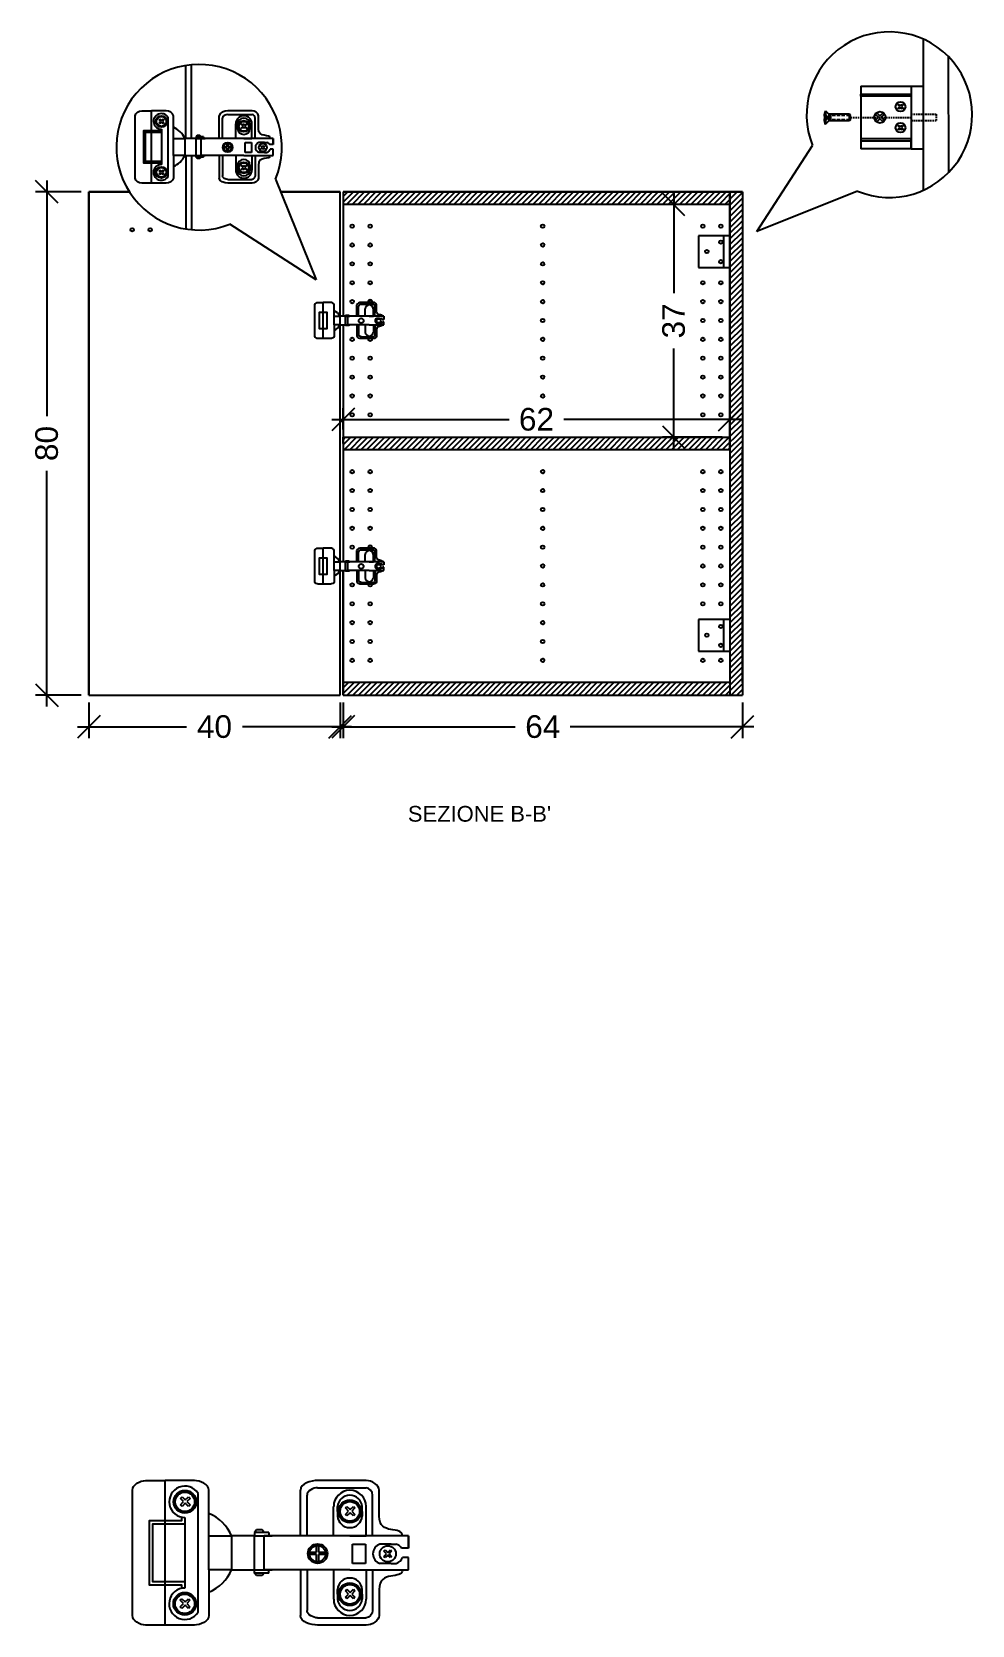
# Model space of a CAD drawing. Header units: millimetres. Extents: x 923 to 1322, y 1688 to 1967.
# Drawn here: x 1172.9 to 1322.4, y 1704.1 to 1957.5 of the extents above; entities that cross this region are included whole.
import ezdxf

# ---------------------------------------------------------------- set-up
doc = ezdxf.new("R2010")
doc.units = ezdxf.units.MM
doc.linetypes.add('HIDDEN', pattern=[0.375, 0.25, -0.125])
doc.linetypes.add('TRATTEGGIATO', pattern=[0.75, 0.5, -0.25])
for name, color, linetype in [('ARREDI', 1, 'Continuous'), ('CAMPITURE', 4, 'Continuous'), ('DETTAGLI', 9, 'Continuous'), ('QUOTE', 3, 'Continuous'), ('TRATTEGGIO', 5, 'HIDDEN'), ('VITI E CERNIERE', 8, 'Continuous')]:
    doc.layers.add(name, color=color, linetype=linetype)
doc.styles.add('ARIAL', font='arial.ttf')
doc.dimstyles.new('TICK_36', dxfattribs={"dimtxt": 3.6, "dimasz": 3.6, "dimexe": 1.8, "dimexo": 1.2, "dimgap": 1.8, "dimtad": 0, "dimdec": 0, "dimzin": 0, "dimdsep": 46, "dimtxsty": 'ARIAL', "dimblk": 'OBLIQUE', "dimcen": 1.8, "dimdle": 1.8, "dimclrd": 256, "dimclrt": 256, "dimadec": 0, "dimazin": 0, "dimtfac": 1, "dimtdec": 0, "dimtmove": 1, "dimatfit": 3, "dimldrblk": 'OPEN90', "dimfxl": 1, "dimtfill": 1, "dimtolj": 1, "dimtzin": 0, "dimarcsym": 0})

# ---------------------------------------------------------------- blocks, each defined once
blk = doc.blocks.new('_Oblique')
at = {"color": 0, "linetype": 'ByBlock', "lineweight": -2}
blk.add_line((-0.5, -0.5), (0.5, 0.5), dxfattribs=at)
blk = doc.blocks.new('*D144')
at = {"layer": 'Defpoints', "color": 0, "transparency": 16777216}
for p in [(1181.93, 1852.01), (1221.93, 1852.01), (1221.93, 1846.97)]:
    blk.add_point(p, dxfattribs=at)
at = {"layer": 'QUOTE', "color": 0, "lineweight": -2, "transparency": 16777216}
for p, q in [((1181.93, 1850.81), (1181.93, 1845.17)), ((1221.93, 1850.81), (1221.93, 1845.17))]:
    blk.add_line(p, q, dxfattribs=at)
at = {"layer": 'QUOTE', "lineweight": -2, "transparency": 16777216}
for p, q in [((1180.13, 1846.97), (1197.49, 1846.97)), ((1223.73, 1846.97), (1206.38, 1846.97))]:
    blk.add_line(p, q, dxfattribs=at)
at = {"layer": 'QUOTE', "lineweight": -2, "transparency": 16777216, "xscale": 3.6, "yscale": 3.6, "zscale": 3.6, "rotation": 180}
blk.add_blockref('_Oblique', (1181.93, 1846.97), dxfattribs=at)
at = {"layer": 'QUOTE', "lineweight": -2, "transparency": 16777216, "xscale": 3.6, "yscale": 3.6, "zscale": 3.6}
blk.add_blockref('_Oblique', (1221.93, 1846.97), dxfattribs=at)
at = {"layer": 'QUOTE', "transparency": 16777216, "insert": (1201.93, 1846.97), "char_height": 3.6, "attachment_point": 5, "style": 'ARIAL', "bg_fill": 3, "box_fill_scale": 1.1, "bg_fill_color": 256, "bg_fill_true_color": 13158600, "bg_fill_transparency": 0}
blk.add_mtext('\\A1;40', dxfattribs=at)
blk = doc.blocks.new('_Open90')
at = {"color": 0, "linetype": 'ByBlock', "lineweight": -2}
for p, q in [((0, 0), (-1, 0)), ((-0.5, 0.5), (0, 0)), ((0, 0), (-0.5, -0.5))]:
    blk.add_line(p, q, dxfattribs=at)
blk = doc.blocks.new('*D145')
at = {"layer": 'Defpoints', "color": 0, "transparency": 16777216}
for p in [(1222.4, 1852.01), (1285.9, 1852.01), (1285.9, 1846.97)]:
    blk.add_point(p, dxfattribs=at)
at = {"layer": 'QUOTE', "color": 0, "lineweight": -2, "transparency": 16777216}
for p, q in [((1222.4, 1850.81), (1222.4, 1845.17)), ((1285.9, 1850.81), (1285.9, 1845.17))]:
    blk.add_line(p, q, dxfattribs=at)
at = {"layer": 'QUOTE', "lineweight": -2, "transparency": 16777216}
for p, q in [((1220.6, 1846.97), (1249.77, 1846.97)), ((1287.7, 1846.97), (1258.53, 1846.97))]:
    blk.add_line(p, q, dxfattribs=at)
at = {"layer": 'QUOTE', "lineweight": -2, "transparency": 16777216, "xscale": 3.6, "yscale": 3.6, "zscale": 3.6, "rotation": 180}
blk.add_blockref('_Oblique', (1222.4, 1846.97), dxfattribs=at)
at = {"layer": 'QUOTE', "lineweight": -2, "transparency": 16777216, "xscale": 3.6, "yscale": 3.6, "zscale": 3.6}
blk.add_blockref('_Oblique', (1285.9, 1846.97), dxfattribs=at)
at = {"layer": 'QUOTE', "transparency": 16777216, "insert": (1254.15, 1846.97), "char_height": 3.6, "attachment_point": 5, "style": 'ARIAL', "bg_fill": 3, "box_fill_scale": 1.1, "bg_fill_color": 256, "bg_fill_true_color": 13158600, "bg_fill_transparency": 0}
blk.add_mtext('\\A1;64', dxfattribs=at)
blk = doc.blocks.new('*D146')
at = {"layer": 'Defpoints', "color": 0, "transparency": 16777216}
for p in [(1181.93, 1932.01), (1175.25, 1852.01), (1181.93, 1852.01)]:
    blk.add_point(p, dxfattribs=at)
at = {"layer": 'QUOTE', "lineweight": -2, "transparency": 16777216}
for p, q in [((1175.25, 1933.81), (1175.25, 1896.38)), ((1175.25, 1850.21), (1175.25, 1887.64))]:
    blk.add_line(p, q, dxfattribs=at)
at = {"layer": 'QUOTE', "color": 0, "lineweight": -2, "transparency": 16777216}
for p, q in [((1180.73, 1932.01), (1173.45, 1932.01)), ((1180.73, 1852.01), (1173.45, 1852.01))]:
    blk.add_line(p, q, dxfattribs=at)
at = {"layer": 'QUOTE', "lineweight": -2, "transparency": 16777216, "xscale": 3.6, "yscale": 3.6, "zscale": 3.6}
for p, rotation in [((1175.25, 1932.01), 90), ((1175.25, 1852.01), 270)]:
    blk.add_blockref('_Oblique', p, dxfattribs=dict(at, rotation=rotation))
at = {"layer": 'QUOTE', "transparency": 16777216, "insert": (1175.25, 1892.01), "char_height": 3.6, "attachment_point": 5, "rotation": 90, "style": 'ARIAL', "bg_fill": 3, "box_fill_scale": 1.1, "bg_fill_color": 256, "bg_fill_true_color": 13158600, "bg_fill_transparency": 0}
blk.add_mtext('\\A1;80', dxfattribs=at)
blk = doc.blocks.new('*D147')
at = {"layer": 'Defpoints', "color": 0, "transparency": 16777216}
for p in [(1283.9, 1895.84), (1222.4, 1893.01), (1283.9, 1893.01)]:
    blk.add_point(p, dxfattribs=at)
at = {"layer": 'QUOTE', "lineweight": -2, "transparency": 16777216}
for p, q in [((1220.6, 1895.84), (1248.78, 1895.84)), ((1285.7, 1895.84), (1257.52, 1895.84))]:
    blk.add_line(p, q, dxfattribs=at)
at = {"layer": 'QUOTE', "color": 0, "lineweight": -2, "transparency": 16777216}
for p, q in [((1222.4, 1894.21), (1222.4, 1897.64)), ((1283.9, 1894.21), (1283.9, 1897.64))]:
    blk.add_line(p, q, dxfattribs=at)
at = {"layer": 'QUOTE', "lineweight": -2, "transparency": 16777216, "xscale": 3.6, "yscale": 3.6, "zscale": 3.6, "rotation": 180}
blk.add_blockref('_Oblique', (1222.4, 1895.84), dxfattribs=at)
at = {"layer": 'QUOTE', "lineweight": -2, "transparency": 16777216, "xscale": 3.6, "yscale": 3.6, "zscale": 3.6}
blk.add_blockref('_Oblique', (1283.9, 1895.84), dxfattribs=at)
at = {"layer": 'QUOTE', "transparency": 16777216, "insert": (1253.15, 1895.84), "char_height": 3.6, "attachment_point": 5, "style": 'ARIAL', "bg_fill": 3, "box_fill_scale": 1.1, "bg_fill_color": 256, "bg_fill_true_color": 13158600, "bg_fill_transparency": 0}
blk.add_mtext('\\A1;62', dxfattribs=at)
blk = doc.blocks.new('*D148')
at = {"layer": 'Defpoints', "color": 0, "transparency": 16777216}
for p in [(1283.9, 1930.01), (1274.97, 1893.01), (1283.9, 1893.01)]:
    blk.add_point(p, dxfattribs=at)
at = {"layer": 'QUOTE', "lineweight": -2, "transparency": 16777216}
for p, q in [((1274.97, 1931.81), (1274.97, 1915.89)), ((1274.97, 1891.21), (1274.97, 1907.13))]:
    blk.add_line(p, q, dxfattribs=at)
at = {"layer": 'QUOTE', "color": 0, "lineweight": -2, "transparency": 16777216}
for p, q in [((1282.7, 1930.01), (1273.17, 1930.01)), ((1282.7, 1893.01), (1273.17, 1893.01))]:
    blk.add_line(p, q, dxfattribs=at)
at = {"layer": 'QUOTE', "lineweight": -2, "transparency": 16777216, "xscale": 3.6, "yscale": 3.6, "zscale": 3.6}
for p, rotation in [((1274.97, 1930.01), 90), ((1274.97, 1893.01), 270)]:
    blk.add_blockref('_Oblique', p, dxfattribs=dict(at, rotation=rotation))
at = {"layer": 'QUOTE', "transparency": 16777216, "insert": (1274.97, 1911.51), "char_height": 3.6, "attachment_point": 5, "rotation": 90, "style": 'ARIAL', "bg_fill": 3, "box_fill_scale": 1.1, "bg_fill_color": 256, "bg_fill_true_color": 13158600, "bg_fill_transparency": 0}
blk.add_mtext('\\A1;37', dxfattribs=at)

msp = doc.modelspace()

# ---------------------------------------------------------------- hatches: boundary and pattern name
at = {"layer": 'CAMPITURE'}
h = msp.add_hatch(dxfattribs=at)
h.set_pattern_fill('ANSI31', color=256, scale=0.2)
h.set_pattern_definition([(45, (341.41785, -114.43774), (-0.4490128, 0.4490128), [])])
h.paths.add_polyline_path([(1283.9, 1932.01), (1222.4, 1932.01), (1222.4, 1930.01), (1283.9, 1930.01)])
h.paths.add_polyline_path([(1285.9, 1932.01), (1283.9, 1932.01), (1283.9, 1891.01), (1283.9, 1852.01), (1285.9, 1852.01)])
h.paths.add_polyline_path([(1283.9, 1893.01), (1222.4, 1893.01), (1222.4, 1892.01), (1222.4, 1891.01), (1283.9, 1891.01)])
h.paths.add_polyline_path([(1283.9, 1854.01), (1222.4, 1854.01), (1222.4, 1852.01), (1283.9, 1852.01)])

# ---------------------------------------------------------------- linework, layer by layer
msp.add_line((1181.97, 1919.18), (1181.97, 1919.18))
at = {"layer": 'ARREDI'}
for p, q in [((1314.73, 1932.38), (1314.73, 1956.36)), ((1318.73, 1935.13), (1318.66, 1953.54)), ((1197.36, 1940.52), (1197.36, 1952.11)), ((1198.3, 1940.52), (1198.3, 1952.23)), ((1197.36, 1937.81), (1197.36, 1926.13)), ((1198.3, 1937.81), (1198.3, 1926.01)), ((1181.93, 1932.01), (1181.93, 1852.01)), ((1181.93, 1852.01), (1181.93, 1932.01)), ((1181.93, 1932.01), (1188.41, 1932.01)), ((1181.93, 1932.01), (1181.93, 1912.01)), ((1181.93, 1932.01), (1181.93, 1925.01)), ((1188.41, 1932.01), (1181.93, 1932.01)), ((1221.93, 1932.01), (1212.47, 1932.01)), ((1212.47, 1932.01), (1221.93, 1932.01)), ((1221.93, 1912.24), (1221.93, 1932.01)), ((1285.9, 1932.01), (1222.4, 1932.01)), ((1222.4, 1932.01), (1222.4, 1912.24)), ((1222.4, 1932.01), (1285.9, 1932.01)), ((1283.9, 1891.01), (1283.9, 1932.01)), ((1283.9, 1932.01), (1283.9, 1852.01)), ((1285.9, 1932.01), (1285.9, 1852.01)), ((1285.9, 1932.01), (1285.9, 1930.01)), ((1283.9, 1930.01), (1222.4, 1930.01)), ((1221.93, 1873.19), (1221.93, 1910.88)), ((1222.4, 1910.88), (1222.4, 1873.66)), ((1222.4, 1892.01), (1222.4, 1893.01)), ((1222.4, 1893.01), (1283.9, 1893.01)), ((1181.93, 1892.01), (1181.93, 1885.01)), ((1283.9, 1891.01), (1222.4, 1891.01)), ((1222.4, 1891.01), (1222.4, 1873.19)), ((1285.9, 1854.01), (1285.9, 1891.01)), ((1221.93, 1852.01), (1221.93, 1871.83)), ((1222.4, 1852.01), (1222.4, 1871.83)), ((1222.4, 1871.83), (1222.4, 1852.01)), ((1283.9, 1854.01), (1222.4, 1854.01)), ((1181.93, 1852.01), (1221.93, 1852.01)), ((1222.4, 1852.01), (1285.9, 1852.01))]:
    msp.add_line(p, q, dxfattribs=at)
for centre in [(1188.84, 1926), (1191.7, 1926), (1223.83, 1926.57), (1226.7, 1926.57), (1254.14, 1926.57), (1279.6, 1926.57), (1282.47, 1926.57), (1223.83, 1923.57), (1226.7, 1923.57), (1254.14, 1923.57), (1223.83, 1920.57), (1226.7, 1920.57), (1254.14, 1920.57), (1223.83, 1917.57), (1226.7, 1917.57), (1254.14, 1917.57), (1279.6, 1917.57), (1282.47, 1917.57), (1223.83, 1914.57), (1226.7, 1914.57), (1254.14, 1914.57), (1279.6, 1914.57), (1282.47, 1914.57), (1254.14, 1911.57), (1279.6, 1911.57), (1282.47, 1911.57), (1223.83, 1908.57), (1226.7, 1908.57), (1254.14, 1908.57), (1279.6, 1908.57), (1282.47, 1908.57), (1223.83, 1905.57), (1226.7, 1905.57), (1254.14, 1905.57), (1279.6, 1905.57), (1282.47, 1905.57), (1223.83, 1902.57), (1226.7, 1902.57), (1254.14, 1902.57), (1279.6, 1902.57), (1282.47, 1902.57), (1223.83, 1899.57), (1226.7, 1899.57), (1254.14, 1899.57), (1279.6, 1899.57), (1282.47, 1899.57), (1223.83, 1896.57), (1226.7, 1896.57), (1254.14, 1896.57), (1279.6, 1896.57), (1282.47, 1896.57), (1223.83, 1887.52), (1226.7, 1887.52), (1254.14, 1887.52), (1279.6, 1887.52), (1282.47, 1887.52), (1223.83, 1884.52), (1226.7, 1884.52), (1254.14, 1884.52), (1279.6, 1884.52), (1282.47, 1884.52), (1223.83, 1881.52), (1226.7, 1881.52), (1254.14, 1881.52), (1279.6, 1881.52), (1282.47, 1881.52), (1223.83, 1878.52), (1226.7, 1878.52), (1254.14, 1878.52), (1279.6, 1878.52), (1282.47, 1878.52), (1223.83, 1875.52), (1226.7, 1875.52), (1254.14, 1875.52), (1279.6, 1875.52), (1282.47, 1875.52), (1254.14, 1872.52), (1279.6, 1872.52), (1282.47, 1872.52), (1223.83, 1869.52), (1226.7, 1869.52), (1254.14, 1869.52), (1279.6, 1869.52), (1282.47, 1869.52), (1223.83, 1866.52), (1226.7, 1866.52), (1254.14, 1866.52), (1279.6, 1866.52), (1282.47, 1866.52), (1223.83, 1863.52), (1226.7, 1863.52), (1254.14, 1863.52), (1223.83, 1860.52), (1226.7, 1860.52), (1254.14, 1860.52), (1223.83, 1857.52), (1226.7, 1857.52), (1254.14, 1857.52), (1279.6, 1857.52), (1282.47, 1857.52)]:
    msp.add_circle(centre, 0.276, dxfattribs=at)
for centre in [(1226.7, 1914.57), (1226.7, 1914.57), (1226.7, 1875.52), (1226.7, 1875.52)]:
    msp.add_arc(centre, 0.276, 331.3899, 208.6101, dxfattribs=at)
at = {"layer": 'DETTAGLI'}
for p, q in [((1288.2, 1925.7), (1297.05, 1939.42)), ((1211.64, 1934.06), (1218.1, 1918.04)), ((1304.22, 1932.15), (1288.2, 1925.7)), ((1218.1, 1918.04), (1204.37, 1926.89))]:
    msp.add_line(p, q, dxfattribs=at)
for centre, start, end in [((1309.28, 1944.3), 247.3881, 201.7577), ((1199.49, 1939.12), 337.3881, 291.7577)]:
    msp.add_arc(centre, 13.17, start, end, dxfattribs=at)
at = {"layer": 'TRATTEGGIO'}
for p, q in [((1303.12, 1943.83), (1312.73, 1943.83)), ((1312.73, 1944.37), (1316.74, 1944.36)), ((1316.74, 1944.36), (1316.74, 1943.3)), ((1316.74, 1943.3), (1312.73, 1943.3))]:
    msp.add_line(p, q, dxfattribs=at)
at = {"layer": 'VITI E CERNIERE'}
for p, q in [((1304.73, 1948.86), (1312.73, 1948.86)), ((1304.73, 1948.86), (1304.73, 1938.86)), ((1312.73, 1948.86), (1312.73, 1938.86)), ((1312.73, 1948.86), (1312.73, 1947.26)), ((1312.73, 1948.86), (1314.73, 1948.86)), ((1304.73, 1947.26), (1304.73, 1947.56)), ((1304.73, 1947.56), (1312.73, 1947.56)), ((1312.73, 1947.26), (1304.73, 1947.26)), ((1310.7, 1945.84), (1310.82, 1945.97)), ((1310.82, 1945.97), (1311.08, 1945.71)), ((1311.08, 1945.71), (1311.33, 1945.97)), ((1311.33, 1945.97), (1311.46, 1945.84)), ((1189.31, 1934.19), (1189.31, 1944.14)), ((1190.36, 1944.92), (1191.91, 1944.92)), ((1194.24, 1944.92), (1191.91, 1944.92)), ((1191.91, 1933.42), (1191.91, 1944.92)), ((1193.13, 1943.49), (1193.25, 1943.62)), ((1193.38, 1943.24), (1193.13, 1943.49)), ((1193.25, 1943.62), (1193.51, 1943.37)), ((1193.51, 1943.37), (1193.77, 1943.62)), ((1193.89, 1943.49), (1193.64, 1943.24)), ((1193.77, 1943.62), (1193.89, 1943.49)), ((1194.54, 1934.45), (1194.54, 1943.89)), ((1195.39, 1940.52), (1195.39, 1944.14)), ((1202.68, 1940.52), (1202.68, 1944.14)), ((1203.2, 1940.52), (1203.2, 1943.75)), ((1207.91, 1944.92), (1204.04, 1944.92)), ((1204.04, 1944.33), (1207.91, 1944.33)), ((1208.41, 1940.52), (1208.41, 1943.75)), ((1208.93, 1942.07), (1208.93, 1944.14)), ((1307.09, 1944.34), (1307.32, 1944.56)), ((1307.54, 1943.89), (1307.09, 1944.34)), ((1307.09, 1943.44), (1307.54, 1943.89)), ((1307.32, 1943.21), (1307.09, 1943.44)), ((1307.32, 1944.56), (1307.77, 1944.11)), ((1307.77, 1943.66), (1307.32, 1943.21)), ((1307.77, 1944.11), (1308.22, 1944.56)), ((1308.22, 1943.21), (1307.77, 1943.66)), ((1308.45, 1944.34), (1308, 1943.89)), ((1308, 1943.89), (1308.45, 1943.44)), ((1308.22, 1944.56), (1308.45, 1944.34)), ((1308.45, 1943.44), (1308.22, 1943.21)), ((1310.95, 1945.58), (1310.7, 1945.84)), ((1310.7, 1945.33), (1310.95, 1945.58)), ((1310.82, 1945.2), (1310.7, 1945.33)), ((1311.08, 1945.46), (1310.82, 1945.2)), ((1311.33, 1945.2), (1311.08, 1945.46)), ((1311.46, 1945.84), (1311.21, 1945.58)), ((1311.21, 1945.58), (1311.46, 1945.33)), ((1311.46, 1945.33), (1311.33, 1945.2)), ((1193.13, 1942.98), (1193.38, 1943.24)), ((1193.25, 1942.85), (1193.13, 1942.98)), ((1193.51, 1943.11), (1193.25, 1942.85)), ((1193.49, 1941.97), (1193.48, 1936.37)), ((1193.77, 1942.85), (1193.51, 1943.11)), ((1193.64, 1943.24), (1193.89, 1942.98)), ((1193.89, 1942.98), (1193.77, 1942.85)), ((1199.18, 1940.98), (1199.01, 1940.78)), ((1199.62, 1940.98), (1199.18, 1940.98)), ((1199.79, 1940.78), (1199.62, 1940.98)), ((1205.31, 1940.52), (1205.31, 1942.85)), ((1205.62, 1942.46), (1205.62, 1942.85)), ((1205.62, 1942.46), (1205.62, 1942.07)), ((1206.25, 1942.73), (1206.37, 1942.86)), ((1206.5, 1942.48), (1206.25, 1942.73)), ((1206.25, 1942.22), (1206.5, 1942.48)), ((1206.37, 1942.1), (1206.25, 1942.22)), ((1206.37, 1942.86), (1206.63, 1942.61)), ((1206.63, 1942.35), (1206.37, 1942.1)), ((1206.63, 1942.61), (1206.89, 1942.86)), ((1206.89, 1942.1), (1206.63, 1942.35)), ((1207.01, 1942.73), (1206.76, 1942.48)), ((1206.76, 1942.48), (1207.01, 1942.22)), ((1206.89, 1942.86), (1207.01, 1942.73)), ((1207.01, 1942.22), (1206.89, 1942.1)), ((1207.59, 1942.46), (1207.59, 1942.85)), ((1207.59, 1942.46), (1207.59, 1942.07)), ((1207.9, 1940.52), (1207.9, 1942.85)), ((1310.7, 1942.5), (1310.82, 1942.63)), ((1310.95, 1942.24), (1310.7, 1942.5)), ((1310.7, 1941.99), (1310.95, 1942.24)), ((1310.82, 1941.86), (1310.7, 1941.99)), ((1310.82, 1942.63), (1311.08, 1942.37)), ((1311.08, 1942.12), (1310.82, 1941.86)), ((1311.08, 1942.37), (1311.33, 1942.63)), ((1311.33, 1941.86), (1311.08, 1942.12)), ((1311.46, 1942.5), (1311.21, 1942.24)), ((1311.21, 1942.24), (1311.46, 1941.99)), ((1311.33, 1942.63), (1311.46, 1942.5)), ((1311.46, 1941.99), (1311.33, 1941.86)), ((1195.39, 1937.81), (1195.39, 1940.52)), ((1195.39, 1940.52), (1197.2, 1940.52)), ((1199.01, 1940.52), (1197.2, 1940.52)), ((1197.2, 1940.52), (1197.2, 1937.81)), ((1200.17, 1940.78), (1199.01, 1940.78)), ((1199.01, 1940.78), (1199.01, 1940.52)), ((1199.01, 1940.52), (1200.43, 1940.52)), ((1199.01, 1937.81), (1199.01, 1940.52)), ((1211.26, 1940.52), (1199.79, 1940.52)), ((1199.79, 1937.81), (1199.79, 1940.52)), ((1200.17, 1940.78), (1200.17, 1940.52)), ((1203.27, 1939.2), (1203.27, 1939.2)), ((1203.27, 1939.02), (1203.27, 1939.02)), ((1203.4, 1939.2), (1203.94, 1939.2)), ((1203.94, 1939.02), (1203.4, 1939.02)), ((1203.94, 1939.87), (1203.94, 1939.88)), ((1203.94, 1939.2), (1203.94, 1939.75)), ((1203.94, 1938.47), (1203.94, 1939.02)), ((1204.12, 1939.88), (1204.12, 1939.87)), ((1204.12, 1939.75), (1204.12, 1939.2)), ((1204.12, 1939.2), (1204.68, 1939.2)), ((1204.12, 1939.02), (1204.12, 1938.47)), ((1204.68, 1939.02), (1204.12, 1939.02)), ((1204.81, 1939.2), (1204.81, 1939.2)), ((1206.6, 1940.52), (1207.9, 1940.52)), ((1206.81, 1938.31), (1206.81, 1939.86)), ((1206.81, 1939.86), (1207.84, 1939.86)), ((1207.84, 1938.31), (1206.81, 1938.31)), ((1207.84, 1939.86), (1207.84, 1938.31)), ((1209.9, 1939.86), (1208.99, 1939.86)), ((1209.9, 1938.31), (1208.99, 1938.31)), ((1209.31, 1939.29), (1209.42, 1939.4)), ((1209.52, 1939.09), (1209.31, 1939.29)), ((1209.31, 1938.88), (1209.52, 1939.09)), ((1209.42, 1938.78), (1209.31, 1938.88)), ((1209.42, 1939.4), (1209.62, 1939.19)), ((1209.62, 1938.99), (1209.42, 1938.78)), ((1209.62, 1939.19), (1209.83, 1939.4)), ((1209.83, 1938.78), (1209.62, 1938.99)), ((1209.93, 1939.29), (1209.72, 1939.09)), ((1209.72, 1939.09), (1209.93, 1938.88)), ((1209.83, 1939.4), (1209.93, 1939.29)), ((1209.93, 1938.88), (1209.83, 1938.78)), ((1209.9, 1939.86), (1210.29, 1939.86)), ((1209.9, 1938.31), (1210.29, 1938.31)), ((1211.26, 1939.54), (1210.71, 1939.54)), ((1211.26, 1938.79), (1210.79, 1938.79)), ((1211.26, 1939.54), (1211.26, 1940.52)), ((1211.26, 1940.52), (1211.26, 1939.54)), ((1211.26, 1937.81), (1211.26, 1938.79)), ((1211.26, 1937.81), (1211.26, 1938.79)), ((1312.73, 1940.46), (1304.73, 1940.46)), ((1304.73, 1940.46), (1304.73, 1940.16)), ((1304.73, 1940.16), (1312.73, 1940.16)), ((1312.73, 1938.86), (1304.73, 1938.86)), ((1312.73, 1938.86), (1312.73, 1940.46)), ((1312.73, 1938.86), (1314.73, 1938.86)), ((1197.2, 1937.81), (1195.39, 1937.81)), ((1195.39, 1937.81), (1195.39, 1934.19)), ((1197.2, 1937.81), (1199.01, 1937.81)), ((1199.01, 1937.55), (1199.01, 1937.81)), ((1199.01, 1937.81), (1200.43, 1937.81)), ((1199.18, 1937.35), (1199.01, 1937.55)), ((1200.17, 1937.55), (1199.01, 1937.55)), ((1199.62, 1937.35), (1199.18, 1937.35)), ((1199.79, 1937.55), (1199.62, 1937.35)), ((1206.6, 1937.81), (1199.79, 1937.81)), ((1200.17, 1937.55), (1200.17, 1937.81)), ((1202.68, 1937.81), (1202.68, 1934.19)), ((1203.2, 1937.81), (1202.68, 1937.81)), ((1203.2, 1937.81), (1203.2, 1934.58)), ((1206.6, 1937.81), (1205.31, 1937.81)), ((1205.31, 1937.81), (1205.31, 1935.48)), ((1205.62, 1935.87), (1205.62, 1936.26)), ((1205.62, 1935.87), (1205.62, 1935.48)), ((1206.25, 1936.14), (1206.37, 1936.27)), ((1206.5, 1935.89), (1206.25, 1936.14)), ((1206.25, 1935.63), (1206.5, 1935.89)), ((1206.37, 1936.27), (1206.63, 1936.02)), ((1206.63, 1935.76), (1206.37, 1935.51)), ((1206.6, 1937.81), (1211.26, 1937.81)), ((1206.6, 1937.81), (1207.9, 1937.81)), ((1206.63, 1936.02), (1206.89, 1936.27)), ((1206.89, 1935.51), (1206.63, 1935.76)), ((1207.01, 1936.14), (1206.76, 1935.89)), ((1206.76, 1935.89), (1207.01, 1935.63)), ((1206.89, 1936.27), (1207.01, 1936.14)), ((1207.59, 1935.87), (1207.59, 1936.26)), ((1207.59, 1935.87), (1207.59, 1935.48)), ((1207.9, 1937.81), (1208.93, 1937.81)), ((1207.9, 1937.81), (1207.9, 1935.48)), ((1208.41, 1937.81), (1208.41, 1934.58)), ((1208.93, 1936.26), (1208.93, 1934.19)), ((1191.91, 1933.42), (1190.36, 1933.42)), ((1194.24, 1933.42), (1191.91, 1933.42)), ((1193.12, 1935.39), (1193.25, 1935.52)), ((1193.38, 1935.13), (1193.12, 1935.39)), ((1193.12, 1934.88), (1193.38, 1935.13)), ((1193.25, 1934.75), (1193.12, 1934.88)), ((1193.25, 1935.52), (1193.5, 1935.26)), ((1193.5, 1935.01), (1193.25, 1934.75)), ((1193.5, 1935.26), (1193.76, 1935.52)), ((1193.76, 1934.75), (1193.5, 1935.01)), ((1193.89, 1935.39), (1193.63, 1935.13)), ((1193.63, 1935.13), (1193.89, 1934.88)), ((1193.76, 1935.52), (1193.89, 1935.39)), ((1193.89, 1934.88), (1193.76, 1934.75)), ((1204.04, 1934), (1207.91, 1934)), ((1207.91, 1933.42), (1204.04, 1933.42)), ((1206.37, 1935.51), (1206.25, 1935.63)), ((1207.01, 1935.63), (1206.89, 1935.51)), ((1283.9, 1925.01), (1278.9, 1925.01)), ((1278.9, 1925.01), (1278.9, 1920.01)), ((1283.9, 1925.01), (1278.9, 1925.01)), ((1278.9, 1925.01), (1278.9, 1920.01)), ((1283.9, 1925.01), (1282.9, 1925.01)), ((1282.9, 1925.01), (1282.9, 1920.01)), ((1278.9, 1920.01), (1283.9, 1920.01)), ((1278.9, 1920.01), (1283.9, 1920.01)), ((1217.9, 1909.07), (1217.9, 1914.05)), ((1218.43, 1914.44), (1219.2, 1914.44)), ((1220.37, 1914.44), (1219.2, 1914.44)), ((1219.2, 1908.69), (1219.2, 1914.44)), ((1220.95, 1912.24), (1220.95, 1914.05)), ((1224.59, 1912.24), (1224.59, 1914.05)), ((1224.85, 1912.24), (1224.85, 1913.85)), ((1227.21, 1914.44), (1225.27, 1914.44)), ((1225.27, 1914.14), (1227.21, 1914.14)), ((1225.91, 1912.24), (1225.91, 1913.4)), ((1227.2, 1912.24), (1227.2, 1913.4)), ((1227.46, 1912.24), (1227.46, 1913.85)), ((1227.72, 1913.01), (1227.72, 1914.05)), ((1220.95, 1910.88), (1220.95, 1912.24)), ((1220.95, 1912.24), (1221.85, 1912.24)), ((1221.85, 1910.88), (1220.95, 1910.88)), ((1220.95, 1910.88), (1220.95, 1909.07)), ((1222.76, 1912.24), (1221.85, 1912.24)), ((1221.85, 1912.24), (1221.85, 1910.88)), ((1221.85, 1910.88), (1222.76, 1910.88)), ((1223.34, 1912.37), (1222.76, 1912.37)), ((1222.76, 1912.37), (1222.76, 1912.24)), ((1222.76, 1912.24), (1223.47, 1912.24)), ((1222.76, 1910.88), (1222.76, 1912.24)), ((1222.76, 1910.88), (1223.47, 1910.88)), ((1222.76, 1910.75), (1222.76, 1910.88)), ((1223.34, 1910.75), (1222.76, 1910.75)), ((1228.88, 1912.24), (1223.14, 1912.24)), ((1223.14, 1910.88), (1223.14, 1912.24)), ((1226.55, 1910.88), (1223.14, 1910.88)), ((1223.34, 1912.37), (1223.34, 1912.24)), ((1223.34, 1910.75), (1223.34, 1910.88)), ((1224.85, 1910.88), (1224.59, 1910.88)), ((1224.59, 1910.88), (1224.59, 1909.07)), ((1224.85, 1910.88), (1224.85, 1909.27)), ((1224.88, 1911.58), (1224.89, 1911.58)), ((1224.88, 1911.49), (1224.88, 1911.49)), ((1225.22, 1911.91), (1225.22, 1911.92)), ((1225.31, 1911.92), (1225.31, 1911.91)), ((1225.65, 1911.58), (1225.66, 1911.58)), ((1226.55, 1910.88), (1225.91, 1910.88)), ((1225.91, 1910.88), (1225.91, 1909.72)), ((1226.55, 1912.24), (1227.2, 1912.24)), ((1226.55, 1910.88), (1228.88, 1910.88)), ((1226.55, 1910.88), (1227.2, 1910.88)), ((1227.2, 1910.88), (1227.2, 1909.72)), ((1227.2, 1910.88), (1227.72, 1910.88)), ((1227.46, 1910.88), (1227.46, 1909.27)), ((1228.2, 1911.91), (1227.75, 1911.91)), ((1228.2, 1911.13), (1227.75, 1911.13)), ((1228.2, 1911.91), (1228.39, 1911.91)), ((1228.2, 1911.13), (1228.39, 1911.13)), ((1228.88, 1911.75), (1228.6, 1911.75)), ((1228.88, 1911.37), (1228.64, 1911.37)), ((1228.88, 1912.24), (1228.88, 1911.75)), ((1228.88, 1911.75), (1228.88, 1912.24)), ((1228.88, 1910.88), (1228.88, 1911.37)), ((1228.88, 1910.88), (1228.88, 1911.37)), ((1219.2, 1908.69), (1218.43, 1908.69)), ((1220.37, 1908.69), (1219.2, 1908.69)), ((1225.27, 1908.98), (1227.21, 1908.98)), ((1227.21, 1908.69), (1225.27, 1908.69)), ((1227.72, 1910.11), (1227.72, 1909.07)), ((1217.9, 1870.02), (1217.9, 1875)), ((1218.43, 1875.39), (1219.2, 1875.39)), ((1220.37, 1875.39), (1219.2, 1875.39)), ((1219.2, 1869.64), (1219.2, 1875.39)), ((1220.95, 1873.19), (1220.95, 1875)), ((1224.59, 1873.19), (1224.59, 1875)), ((1227.21, 1875.39), (1225.27, 1875.39)), ((1225.27, 1875.09), (1227.21, 1875.09)), ((1227.72, 1873.96), (1227.72, 1875)), ((1220.95, 1871.83), (1220.95, 1873.19)), ((1220.95, 1873.19), (1221.85, 1873.19)), ((1222.76, 1873.19), (1221.85, 1873.19)), ((1221.85, 1873.19), (1221.85, 1871.83)), ((1223.34, 1873.32), (1222.76, 1873.32)), ((1222.76, 1873.32), (1222.76, 1873.19)), ((1222.76, 1873.19), (1223.47, 1873.19)), ((1222.76, 1871.83), (1222.76, 1873.19)), ((1228.88, 1873.19), (1223.14, 1873.19)), ((1223.14, 1871.83), (1223.14, 1873.19)), ((1223.34, 1873.32), (1223.34, 1873.19)), ((1224.85, 1873.19), (1224.85, 1874.8)), ((1224.88, 1872.53), (1224.89, 1872.53)), ((1224.88, 1872.44), (1224.88, 1872.44)), ((1225.22, 1872.86), (1225.22, 1872.87)), ((1225.31, 1872.87), (1225.31, 1872.86)), ((1225.65, 1872.53), (1225.66, 1872.53)), ((1225.91, 1873.19), (1225.91, 1874.35)), ((1226.55, 1873.19), (1227.2, 1873.19)), ((1227.2, 1873.19), (1227.2, 1874.35)), ((1227.46, 1873.19), (1227.46, 1874.8)), ((1228.2, 1872.86), (1227.75, 1872.86)), ((1228.2, 1872.86), (1228.39, 1872.86)), ((1228.88, 1872.7), (1228.6, 1872.7)), ((1228.88, 1873.19), (1228.88, 1872.7)), ((1228.88, 1872.7), (1228.88, 1873.19)), ((1221.85, 1871.83), (1220.95, 1871.83)), ((1220.95, 1871.83), (1220.95, 1870.02)), ((1221.85, 1871.83), (1222.76, 1871.83)), ((1222.76, 1871.83), (1223.47, 1871.83)), ((1222.76, 1871.7), (1222.76, 1871.83)), ((1223.34, 1871.7), (1222.76, 1871.7)), ((1226.55, 1871.83), (1223.14, 1871.83)), ((1223.34, 1871.7), (1223.34, 1871.83)), ((1224.85, 1871.83), (1224.59, 1871.83)), ((1224.59, 1871.83), (1224.59, 1870.02)), ((1224.85, 1871.83), (1224.85, 1870.22)), ((1225.27, 1869.93), (1227.21, 1869.93)), ((1226.55, 1871.83), (1225.91, 1871.83)), ((1225.91, 1871.83), (1225.91, 1870.67)), ((1226.55, 1871.83), (1228.88, 1871.83)), ((1226.55, 1871.83), (1227.2, 1871.83)), ((1227.2, 1871.83), (1227.2, 1870.67)), ((1227.2, 1871.83), (1227.72, 1871.83)), ((1227.46, 1871.83), (1227.46, 1870.22)), ((1227.72, 1871.06), (1227.72, 1870.02)), ((1228.2, 1872.08), (1227.75, 1872.08)), ((1228.2, 1872.08), (1228.39, 1872.08)), ((1228.88, 1872.32), (1228.64, 1872.32)), ((1228.88, 1871.83), (1228.88, 1872.32)), ((1228.88, 1871.83), (1228.88, 1872.32)), ((1219.2, 1869.64), (1218.43, 1869.64)), ((1220.37, 1869.64), (1219.2, 1869.64)), ((1227.21, 1869.64), (1225.27, 1869.64)), ((1283.9, 1864.01), (1278.9, 1864.01)), ((1278.9, 1864.01), (1278.9, 1859.01)), ((1283.9, 1864.01), (1282.9, 1864.01)), ((1282.9, 1864.01), (1282.9, 1859.01)), ((1278.9, 1859.01), (1283.9, 1859.01)), ((1188.87, 1705.65), (1188.87, 1725.55)), ((1190.98, 1727.1), (1194.08, 1727.1)), ((1198.73, 1727.1), (1194.08, 1727.1)), ((1194.08, 1704.1), (1194.08, 1727.1)), ((1201.04, 1718.31), (1201.04, 1725.55)), ((1215.61, 1718.31), (1215.61, 1725.55)), ((1226.08, 1727.1), (1218.34, 1727.1)), ((1218.34, 1725.94), (1226.08, 1725.94)), ((1228.12, 1721.41), (1228.12, 1725.55)), ((1196.51, 1724.25), (1196.77, 1724.51)), ((1197.02, 1723.74), (1196.51, 1724.25)), ((1196.51, 1723.23), (1197.02, 1723.74)), ((1196.77, 1722.97), (1196.51, 1723.23)), ((1196.77, 1724.51), (1197.28, 1724)), ((1197.28, 1723.49), (1196.77, 1722.97)), ((1197.28, 1724), (1197.79, 1724.51)), ((1197.79, 1722.97), (1197.28, 1723.49)), ((1198.05, 1724.25), (1197.53, 1723.74)), ((1197.53, 1723.74), (1198.05, 1723.23)), ((1197.79, 1724.51), (1198.05, 1724.25)), ((1198.05, 1723.23), (1197.79, 1722.97)), ((1199.34, 1706.17), (1199.34, 1725.04)), ((1216.65, 1718.31), (1216.65, 1724.77)), ((1220.88, 1718.31), (1220.88, 1722.96)), ((1221.5, 1722.19), (1221.5, 1722.96)), ((1222.75, 1722.74), (1223.01, 1722.99)), ((1223.01, 1722.99), (1223.52, 1722.48)), ((1223.52, 1722.48), (1224.03, 1722.99)), ((1224.03, 1722.99), (1224.28, 1722.74)), ((1225.43, 1722.19), (1225.43, 1722.96)), ((1226.05, 1718.31), (1226.05, 1722.96)), ((1227.08, 1718.31), (1227.08, 1724.77)), ((1197.23, 1721.21), (1197.21, 1710)), ((1221.5, 1722.19), (1221.5, 1721.41)), ((1223.26, 1722.23), (1222.75, 1722.74)), ((1222.75, 1721.71), (1223.26, 1722.23)), ((1223.01, 1721.46), (1222.75, 1721.71)), ((1223.52, 1721.97), (1223.01, 1721.46)), ((1224.03, 1721.46), (1223.52, 1721.97)), ((1224.28, 1722.74), (1223.77, 1722.23)), ((1223.77, 1722.23), (1224.28, 1721.71)), ((1224.28, 1721.71), (1224.03, 1721.46)), ((1225.43, 1722.19), (1225.43, 1721.41)), ((1201.04, 1712.89), (1201.04, 1718.31)), ((1201.04, 1718.31), (1204.66, 1718.31)), ((1208.28, 1718.31), (1204.66, 1718.31)), ((1204.66, 1718.31), (1204.66, 1712.89)), ((1208.61, 1719.23), (1208.28, 1718.83)), ((1210.6, 1718.83), (1208.28, 1718.83)), ((1208.28, 1718.83), (1208.28, 1718.31)), ((1208.28, 1718.31), (1211.12, 1718.31)), ((1208.28, 1712.89), (1208.28, 1718.31)), ((1209.5, 1719.23), (1208.61, 1719.23)), ((1209.83, 1718.83), (1209.5, 1719.23)), ((1232.77, 1718.31), (1209.83, 1718.31)), ((1209.83, 1712.89), (1209.83, 1718.31)), ((1210.6, 1718.83), (1210.6, 1718.31)), ((1223.47, 1718.31), (1226.05, 1718.31)), ((1232.77, 1716.35), (1232.77, 1718.31)), ((1232.77, 1718.31), (1232.77, 1716.35)), ((1216.8, 1715.32), (1216.79, 1715.32)), ((1216.8, 1715.68), (1216.8, 1715.68)), ((1218.14, 1715.32), (1217.05, 1715.32)), ((1217.06, 1715.68), (1218.14, 1715.68)), ((1218.14, 1717.01), (1218.14, 1717.02)), ((1218.14, 1715.68), (1218.14, 1716.76)), ((1218.14, 1714.2), (1218.14, 1715.32)), ((1218.5, 1717.02), (1218.5, 1717.01)), ((1218.5, 1716.76), (1218.5, 1715.68)), ((1218.5, 1715.68), (1219.61, 1715.68)), ((1218.5, 1715.32), (1218.5, 1714.2)), ((1219.62, 1715.32), (1218.5, 1715.32)), ((1219.87, 1715.68), (1219.88, 1715.68)), ((1223.88, 1713.89), (1223.88, 1717)), ((1223.88, 1717), (1225.95, 1717)), ((1225.95, 1717), (1225.95, 1713.89)), ((1230.06, 1717), (1228.25, 1717)), ((1228.88, 1715.85), (1229.09, 1716.06)), ((1229.29, 1715.44), (1228.88, 1715.85)), ((1228.88, 1715.04), (1229.29, 1715.44)), ((1229.09, 1716.06), (1229.5, 1715.65)), ((1229.5, 1715.65), (1229.91, 1716.06)), ((1230.11, 1715.85), (1229.7, 1715.44)), ((1229.7, 1715.44), (1230.11, 1715.04)), ((1229.91, 1716.06), (1230.11, 1715.85)), ((1230.06, 1717), (1230.83, 1717)), ((1232.77, 1716.35), (1231.67, 1716.35)), ((1204.66, 1712.89), (1201.04, 1712.89)), ((1201.04, 1712.89), (1201.04, 1705.65)), ((1204.66, 1712.89), (1208.28, 1712.89)), ((1208.28, 1712.37), (1208.28, 1712.89)), ((1208.28, 1712.89), (1211.12, 1712.89)), ((1223.47, 1712.89), (1209.83, 1712.89)), ((1210.6, 1712.37), (1210.6, 1712.89)), ((1215.61, 1712.89), (1215.61, 1705.65)), ((1216.65, 1712.89), (1215.61, 1712.89)), ((1216.65, 1712.89), (1216.65, 1706.43)), ((1223.47, 1712.89), (1220.88, 1712.89)), ((1220.88, 1712.89), (1220.88, 1708.23)), ((1223.47, 1712.89), (1232.77, 1712.89)), ((1223.47, 1712.89), (1226.05, 1712.89)), ((1225.95, 1713.89), (1223.88, 1713.89)), ((1226.05, 1712.89), (1228.12, 1712.89)), ((1226.05, 1712.89), (1226.05, 1708.23)), ((1227.08, 1712.89), (1227.08, 1706.43)), ((1230.06, 1713.89), (1228.25, 1713.89)), ((1229.09, 1714.83), (1228.88, 1715.04)), ((1229.5, 1715.24), (1229.09, 1714.83)), ((1229.91, 1714.83), (1229.5, 1715.24)), ((1230.11, 1715.04), (1229.91, 1714.83)), ((1230.06, 1713.89), (1230.83, 1713.89)), ((1232.77, 1714.85), (1231.83, 1714.85)), ((1232.77, 1712.89), (1232.77, 1714.85)), ((1232.77, 1712.89), (1232.77, 1714.85)), ((1208.61, 1711.97), (1208.28, 1712.37)), ((1210.6, 1712.37), (1208.28, 1712.37)), ((1209.5, 1711.97), (1208.61, 1711.97)), ((1209.83, 1712.37), (1209.5, 1711.97)), ((1196.5, 1708.05), (1196.75, 1708.3)), ((1197.01, 1707.54), (1196.5, 1708.05)), ((1196.75, 1708.3), (1197.26, 1707.79)), ((1197.26, 1707.79), (1197.78, 1708.3)), ((1198.03, 1708.05), (1197.52, 1707.54)), ((1197.78, 1708.3), (1198.03, 1708.05)), ((1221.5, 1709.01), (1221.5, 1709.78)), ((1221.5, 1709.01), (1221.5, 1708.23)), ((1222.75, 1709.56), (1223.01, 1709.81)), ((1223.26, 1709.05), (1222.75, 1709.56)), ((1222.75, 1708.53), (1223.26, 1709.05)), ((1223.01, 1708.28), (1222.75, 1708.53)), ((1223.01, 1709.81), (1223.52, 1709.3)), ((1223.52, 1708.79), (1223.01, 1708.28)), ((1223.52, 1709.3), (1224.03, 1709.81)), ((1224.03, 1708.28), (1223.52, 1708.79)), ((1224.28, 1709.56), (1223.77, 1709.05)), ((1223.77, 1709.05), (1224.28, 1708.53)), ((1224.03, 1709.81), (1224.28, 1709.56)), ((1224.28, 1708.53), (1224.03, 1708.28)), ((1225.43, 1709.01), (1225.43, 1709.78)), ((1225.43, 1709.01), (1225.43, 1708.23)), ((1228.12, 1709.78), (1228.12, 1705.65)), ((1196.5, 1707.03), (1197.01, 1707.54)), ((1196.75, 1706.77), (1196.5, 1707.03)), ((1197.26, 1707.28), (1196.75, 1706.77)), ((1197.78, 1706.77), (1197.26, 1707.28)), ((1197.52, 1707.54), (1198.03, 1707.03)), ((1198.03, 1707.03), (1197.78, 1706.77)), ((1218.34, 1705.26), (1226.08, 1705.26)), ((1194.08, 1704.1), (1190.98, 1704.1)), ((1198.73, 1704.1), (1194.08, 1704.1)), ((1226.08, 1704.1), (1218.34, 1704.1))]:
    msp.add_line(p, q, dxfattribs=at)
at = {"layer": 'VITI E CERNIERE', "color": 0, "linetype": 'Continuous'}
for p, q in [((1298.9, 1944.04), (1298.96, 1944.04)), ((1298.9, 1943.62), (1298.96, 1943.62)), ((1298.96, 1944.04), (1298.96, 1943.62)), ((1299.1, 1944.89), (1299.1, 1942.77)), ((1299.1, 1944.89), (1299.63, 1944.36)), ((1302.94, 1944.36), (1299.63, 1944.36)), ((1299.63, 1944.36), (1299.63, 1943.3)), ((1299.95, 1943.3), (1299.95, 1944.36)), ((1302.94, 1943.3), (1302.94, 1944.36)), ((1303.12, 1944.18), (1302.94, 1944.36)), ((1303.12, 1943.47), (1302.94, 1943.3)), ((1303.12, 1943.47), (1303.12, 1944.18)), ((1299.1, 1942.77), (1299.63, 1943.3)), ((1302.94, 1943.3), (1299.63, 1943.3))]:
    msp.add_line(p, q, dxfattribs=at)
at = {"layer": 'VITI E CERNIERE', "color": 0, "linetype": 'TRATTEGGIATO'}
for p, q in [((1299.41, 1944.04), (1298.95, 1944.42)), ((1299.41, 1944.04), (1298.95, 1944.04)), ((1299.41, 1943.62), (1298.95, 1943.62)), ((1299.41, 1943.62), (1298.95, 1943.24)), ((1299.41, 1944.04), (1299.41, 1943.62)), ((1302.94, 1944.18), (1299.95, 1944.18)), ((1302.94, 1943.47), (1299.95, 1943.47))]:
    msp.add_line(p, q, dxfattribs=at)
at = {"layer": 'VITI E CERNIERE'}
for points in [[(1193.23, 1941.97), (1193.23, 1941.71), (1190.64, 1941.71), (1190.64, 1936.63), (1193.22, 1936.63), (1193.22, 1936.37)], [(1193.49, 1941.97), (1193.49, 1941.45), (1190.9, 1941.45), (1190.9, 1936.89), (1193.48, 1936.89), (1193.48, 1936.37)], [(1219.86, 1910.29), (1219.86, 1912.83), (1218.57, 1912.83), (1218.57, 1910.29), (1219.86, 1910.29), (1219.86, 1910.29)], [(1219.86, 1871.24), (1219.86, 1873.78), (1218.57, 1873.78), (1218.57, 1871.24), (1219.86, 1871.24), (1219.86, 1871.24)], [(1196.71, 1721.21), (1196.71, 1720.69), (1191.54, 1720.69), (1191.54, 1710.52), (1196.7, 1710.52), (1196.7, 1710)], [(1197.23, 1721.21), (1197.23, 1720.18), (1192.06, 1720.18), (1192.06, 1711.04), (1197.21, 1711.04), (1197.21, 1710)]]:
    msp.add_lwpolyline(points, dxfattribs=at)
for centre, radius in [((1311.05, 1945.57), 0.775), ((1193.49, 1943.22), 0.904), ((1193.49, 1943.22), 0.775), ((1206.6, 1942.46), 0.904), ((1307.78, 1943.88), 0.905), ((1206.6, 1942.46), 0.775), ((1311.05, 1942.23), 0.775), ((1204.04, 1939.1), 0.775), ((1204.04, 1939.11), 0.646), ((1209.62, 1939.09), 0.646), ((1193.48, 1935.12), 0.904), ((1193.48, 1935.12), 0.775), ((1206.6, 1935.87), 0.904), ((1206.6, 1935.87), 0.775), ((1282.47, 1924.04), 0.276), ((1280.24, 1922.53), 0.276), ((1282.47, 1920.92), 0.276), ((1225.27, 1911.53), 0.388), ((1228.06, 1911.52), 0.323), ((1225.27, 1872.48), 0.388), ((1228.06, 1872.47), 0.323), ((1282.47, 1862.92), 0.276), ((1280.24, 1861.53), 0.276), ((1282.47, 1859.92), 0.276), ((1197.23, 1723.71), 1.81), ((1197.23, 1723.71), 1.55), ((1223.47, 1722.19), 1.81), ((1223.47, 1722.19), 1.55), ((1218.34, 1715.47), 1.55), ((1218.33, 1715.48), 1.29), ((1229.5, 1715.44), 1.29), ((1223.47, 1709.01), 1.81), ((1223.47, 1709.01), 1.55), ((1197.21, 1707.5), 1.81), ((1197.21, 1707.5), 1.55)]:
    msp.add_circle(centre, radius, dxfattribs=at)
for centre, radius, start, end in [((1193.49, 1943.22), 1.25, 32.3724, 270), ((1206.6, 1942.85), 1.29, 0, 180), ((1206.6, 1942.77), 0.985, 4.7066, 175.2934), ((1194.1, 1939.17), 3.38, 23.6294, 67.559), ((1206.6, 1942.15), 0.985, 184.7066, 355.2934), ((1209.26, 1939.09), 0.818, 108.5903, 251.4097), ((1210.03, 1939.09), 0.818, 33.5466, 71.4097), ((1210.03, 1939.09), 0.818, 288.5903, 338.6778), ((1193.48, 1935.12), 1.25, 89.981, 327.9517), ((1194.1, 1939.17), 3.38, 292.441, 336.3706), ((1206.6, 1936.18), 0.985, 4.7066, 175.2934), ((1206.6, 1935.48), 1.29, 180, 0), ((1206.6, 1935.56), 0.985, 184.7066, 355.2934), ((1220.3, 1911.56), 1.69, 23.6294, 67.559), ((1226.55, 1913.4), 0.646, 0, 180), ((1220.3, 1911.56), 1.69, 292.441, 336.3706), ((1227.88, 1911.52), 0.409, 108.5903, 251.4097), ((1228.26, 1911.52), 0.409, 33.5466, 71.4097), ((1228.26, 1911.52), 0.409, 288.5903, 338.6778), ((1226.55, 1909.72), 0.646, 180, 0), ((1226.55, 1874.35), 0.646, 0, 180), ((1220.3, 1872.51), 1.69, 23.6294, 67.559), ((1227.88, 1872.47), 0.409, 108.5903, 251.4097), ((1228.26, 1872.47), 0.409, 33.5466, 71.4097), ((1220.3, 1872.51), 1.69, 292.441, 336.3706), ((1226.55, 1870.67), 0.646, 180, 0), ((1228.26, 1872.47), 0.409, 288.5903, 338.6778), ((1197.23, 1723.71), 2.5, 32.3724, 270), ((1223.47, 1722.96), 2.58, 0, 180), ((1223.47, 1722.8), 1.97, 4.7066, 175.2934), ((1198.46, 1715.6), 6.77, 23.6294, 67.559), ((1223.47, 1721.58), 1.97, 184.7066, 355.2934), ((1228.77, 1715.44), 1.64, 108.5903, 251.4097), ((1230.31, 1715.44), 1.64, 33.5466, 71.4097), ((1198.46, 1715.6), 6.77, 292.441, 336.3706), ((1230.31, 1715.44), 1.64, 288.5903, 338.6778), ((1223.47, 1709.62), 1.97, 4.7066, 175.2934), ((1197.21, 1707.5), 2.5, 89.981, 327.9517), ((1223.47, 1708.23), 2.58, 180, 0), ((1223.47, 1708.4), 1.97, 184.7066, 355.2934)]:
    msp.add_arc(centre, radius, start, end, dxfattribs=at)
at = {"layer": 'VITI E CERNIERE', "color": 0, "linetype": 'Continuous'}
for start, end in [(157.3801, 175.5883), (184.4117, 202.6199)]:
    msp.add_arc((1301.65, 1943.83), 2.76, start, end, dxfattribs=at)
at = {"layer": 'VITI E CERNIERE'}
for points in [[(1189.31, 1944.14), (1189.31, 1944.58), (1189.92, 1944.92), (1190.36, 1944.92)], [(1195.39, 1944.14), (1195.39, 1944.61), (1194.7, 1944.92), (1194.24, 1944.92)], [(1204.04, 1944.92), (1203.52, 1944.92), (1202.68, 1944.66), (1202.68, 1944.14)], [(1204.04, 1944.33), (1203.7, 1944.33), (1203.2, 1944.09), (1203.2, 1943.75)], [(1208.93, 1944.14), (1208.93, 1944.57), (1208.34, 1944.92), (1207.91, 1944.92)], [(1208.41, 1943.75), (1208.41, 1944.01), (1208.17, 1944.33), (1207.91, 1944.33)], [(1210.79, 1940.52), (1210.79, 1941.33), (1208.93, 1940.52), (1208.93, 1942.07)], [(1210.79, 1937.81), (1210.79, 1937), (1208.93, 1937.81), (1208.93, 1936.26)], [(1190.36, 1933.42), (1189.92, 1933.42), (1189.31, 1933.76), (1189.31, 1934.19)], [(1195.39, 1934.19), (1195.39, 1933.73), (1194.7, 1933.42), (1194.24, 1933.42)], [(1204.04, 1933.42), (1203.52, 1933.42), (1202.68, 1933.67), (1202.68, 1934.19)], [(1204.04, 1934), (1203.7, 1934), (1203.2, 1934.24), (1203.2, 1934.58)], [(1208.41, 1934.58), (1208.41, 1934.32), (1208.17, 1934), (1207.91, 1934)], [(1208.93, 1934.19), (1208.93, 1933.76), (1208.34, 1933.42), (1207.91, 1933.42)], [(1217.9, 1914.05), (1217.9, 1914.27), (1218.21, 1914.44), (1218.43, 1914.44)], [(1220.95, 1914.05), (1220.95, 1914.28), (1220.6, 1914.44), (1220.37, 1914.44)], [(1225.27, 1914.44), (1225.01, 1914.44), (1224.59, 1914.31), (1224.59, 1914.05)], [(1225.27, 1914.14), (1225.1, 1914.14), (1224.85, 1914.02), (1224.85, 1913.85)], [(1227.72, 1914.05), (1227.72, 1914.26), (1227.42, 1914.44), (1227.21, 1914.44)], [(1227.46, 1913.85), (1227.46, 1913.98), (1227.33, 1914.14), (1227.21, 1914.14)], [(1228.64, 1912.24), (1228.64, 1912.64), (1227.72, 1912.24), (1227.72, 1913.01)], [(1228.64, 1910.88), (1228.64, 1910.48), (1227.72, 1910.88), (1227.72, 1910.11)], [(1218.43, 1908.69), (1218.21, 1908.69), (1217.9, 1908.85), (1217.9, 1909.07)], [(1220.95, 1909.07), (1220.95, 1908.84), (1220.6, 1908.69), (1220.37, 1908.69)], [(1225.27, 1908.69), (1225.01, 1908.69), (1224.59, 1908.81), (1224.59, 1909.07)], [(1225.27, 1908.98), (1225.1, 1908.98), (1224.85, 1909.1), (1224.85, 1909.27)], [(1227.46, 1909.27), (1227.46, 1909.14), (1227.33, 1908.98), (1227.21, 1908.98)], [(1227.72, 1909.07), (1227.72, 1908.86), (1227.42, 1908.69), (1227.21, 1908.69)], [(1217.9, 1875), (1217.9, 1875.22), (1218.21, 1875.39), (1218.43, 1875.39)], [(1220.95, 1875), (1220.95, 1875.23), (1220.6, 1875.39), (1220.37, 1875.39)], [(1225.27, 1875.39), (1225.01, 1875.39), (1224.59, 1875.26), (1224.59, 1875)], [(1225.27, 1875.09), (1225.1, 1875.09), (1224.85, 1874.97), (1224.85, 1874.8)], [(1227.72, 1875), (1227.72, 1875.21), (1227.42, 1875.39), (1227.21, 1875.39)], [(1227.46, 1874.8), (1227.46, 1874.93), (1227.33, 1875.09), (1227.21, 1875.09)], [(1228.64, 1873.19), (1228.64, 1873.59), (1227.72, 1873.19), (1227.72, 1873.96)], [(1218.43, 1869.64), (1218.21, 1869.64), (1217.9, 1869.8), (1217.9, 1870.02)], [(1220.95, 1870.02), (1220.95, 1869.79), (1220.6, 1869.64), (1220.37, 1869.64)], [(1225.27, 1869.64), (1225.01, 1869.64), (1224.59, 1869.76), (1224.59, 1870.02)], [(1225.27, 1869.93), (1225.1, 1869.93), (1224.85, 1870.05), (1224.85, 1870.22)], [(1227.46, 1870.22), (1227.46, 1870.09), (1227.33, 1869.93), (1227.21, 1869.93)], [(1227.72, 1870.02), (1227.72, 1869.81), (1227.42, 1869.64), (1227.21, 1869.64)], [(1228.64, 1871.83), (1228.64, 1871.43), (1227.72, 1871.83), (1227.72, 1871.06)], [(1188.87, 1725.55), (1188.87, 1726.42), (1190.11, 1727.1), (1190.98, 1727.1)], [(1201.04, 1725.55), (1201.04, 1726.48), (1199.66, 1727.1), (1198.73, 1727.1)], [(1218.34, 1727.1), (1217.29, 1727.1), (1215.61, 1726.6), (1215.61, 1725.55)], [(1218.34, 1725.94), (1217.65, 1725.94), (1216.65, 1725.46), (1216.65, 1724.77)], [(1228.12, 1725.55), (1228.12, 1726.4), (1226.93, 1727.1), (1226.08, 1727.1)], [(1227.08, 1724.77), (1227.08, 1725.29), (1226.59, 1725.94), (1226.08, 1725.94)], [(1231.83, 1718.31), (1231.83, 1719.93), (1228.12, 1718.31), (1228.12, 1721.41)], [(1231.83, 1712.89), (1231.83, 1711.27), (1228.12, 1712.89), (1228.12, 1709.78)], [(1190.98, 1704.1), (1190.11, 1704.1), (1188.87, 1704.78), (1188.87, 1705.65)], [(1201.04, 1705.65), (1201.04, 1704.72), (1199.66, 1704.1), (1198.73, 1704.1)], [(1218.34, 1704.1), (1217.29, 1704.1), (1215.61, 1704.6), (1215.61, 1705.65)], [(1218.34, 1705.26), (1217.65, 1705.26), (1216.65, 1705.74), (1216.65, 1706.43)], [(1227.08, 1706.43), (1227.08, 1705.91), (1226.59, 1705.26), (1226.08, 1705.26)], [(1228.12, 1705.65), (1228.12, 1704.79), (1226.93, 1704.1), (1226.08, 1704.1)]]:
    msp.add_open_spline(points, degree=3, dxfattribs=at)

# ---------------------------------------------------------------- texts
at = {"layer": 'QUOTE', "insert": (1232.69, 1834.37), "char_height": 2.5, "attachment_point": 1, "style": 'ARIAL'}
msp.add_mtext_dynamic_manual_height_columns("SEZIONE B-B'", width=61.538, gutter_width=12.5, heights=[0], dxfattribs=at)

# ---------------------------------------------------------------- next in the draw order: dimensions: what is measured, and where the dimension line sits
at = {"layer": 'QUOTE'}
for base, p1, p2, picture, middle in [((1283.89935461, 1895.84018827), (1222.39935461, 1893.01006879), (1283.89935461, 1893.01006879), '*D147', (1253.14935461, 1895.84018827)), ((1221.93, 1846.97), (1181.93, 1852.01), (1221.93, 1852.01), '*D144', (1201.93, 1846.97))]:
    dim = msp.add_linear_dim(base=base, p1=p1, p2=p2, dimstyle='TICK_36', dxfattribs=at)
    dim.commit()
    dim.dimension.update_dxf_attribs({"geometry": picture, "text_midpoint": middle})

# ---------------------------------------------------------------- next in the draw order: dimensions: what is measured, and where the dimension line sits
for base, p1, p2, picture, middle in [((1175.25, 1852.01), (1181.93, 1932.01), (1181.93, 1852.01), '*D146', (1175.25, 1892.01)), ((1274.97, 1893.01), (1283.9, 1930.01), (1283.9, 1893.01), '*D148', (1274.97, 1911.51))]:
    dim = msp.add_linear_dim(base=base, p1=p1, p2=p2, angle=90, dimstyle='TICK_36', dxfattribs=at)
    dim.commit()
    dim.dimension.update_dxf_attribs({"geometry": picture, "text_midpoint": middle})
dim = msp.add_linear_dim(base=(1285.89935461, 1846.96749599), p1=(1222.39935461, 1852.01006879), p2=(1285.89935461, 1852.01006879), dimstyle='TICK_36', dxfattribs=at)
dim.commit()
dim.dimension.update_dxf_attribs({"geometry": '*D145', "text_midpoint": (1254.14935461, 1846.96749599)})

doc.saveas('drawing.dxf')
